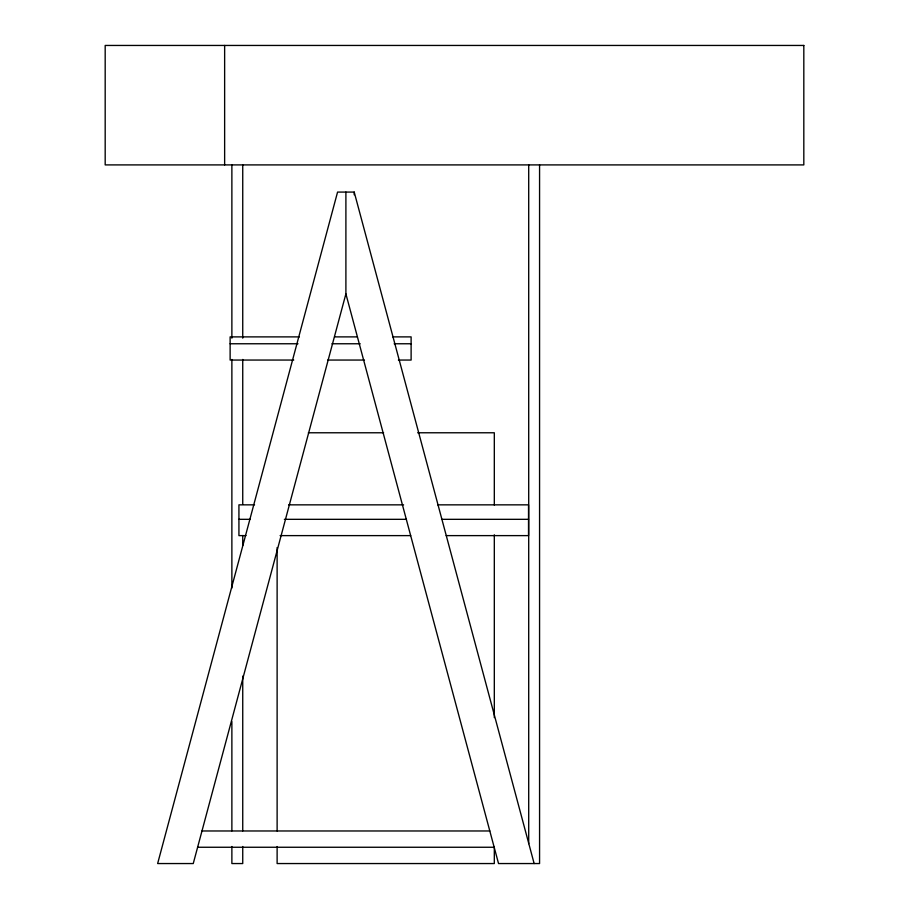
<?xml version="1.0" encoding="UTF-8"?>
<svg xmlns="http://www.w3.org/2000/svg" width="909" height="909" viewBox="0 0 909 909"><rect width="100%" height="100%" fill="white"/><g stroke="black" fill="none" stroke-linecap="round" stroke-linejoin="round"><path stroke-width="1.36" d="M345.897 192.083L345.897 293.88L193.253 863.55L157.643 863.55L337.569 192.083L354.215 192.083L534.14 863.55M299.413 336.887L230.125 336.887L230.125 360.055L293.755 360.055M334.762 336.887L357.385 336.887M392.733 336.887L411.118 336.887L411.118 360.055L398.392 360.055M230.125 343.761L297.993 343.761M331.933 343.761L360.214 343.761M394.154 343.761L411.118 343.761M327.694 360.055L364.452 360.055M308.356 432.775L383.598 432.775M417.663 432.775L494.314 432.775L494.314 505.052M254.543 504.847L238.931 504.847L238.931 535.617L246.032 535.617M288.619 504.847L403.596 504.847M437.672 504.847L528.527 504.847L528.527 535.617L446.183 535.617M238.931 519.323L250.282 519.323M284.358 519.323L406.437 519.323M441.933 519.323L528.527 519.323M280.097 535.617L410.698 535.617M201.98 830.974L489.803 830.974M197.617 847.256L494.166 847.256M345.897 293.88L498.541 863.55L539.571 863.55L539.571 164.904M528.708 164.904L528.708 843.666M494.314 534.81L494.314 717.599M494.314 846.54L494.314 863.55L277.12 863.55L277.12 846.54M354.215 192.083L354.215 194.799M277.12 547.559L277.12 830.962M242.737 164.904L242.737 338.148M242.737 359.453L242.737 504.29M242.737 535.526L242.737 545.468M242.737 676.114L242.737 830.894M242.737 846.506L242.737 863.55L231.875 863.55L231.875 846.506M231.875 164.904L231.875 338.148M231.875 359.453L231.875 588.066M231.875 721.553L231.875 830.894M224.637 45.45L224.637 164.904M803.817 45.45L105.183 45.45L105.183 164.904L803.817 164.904L803.817 45.45"/></g></svg>
